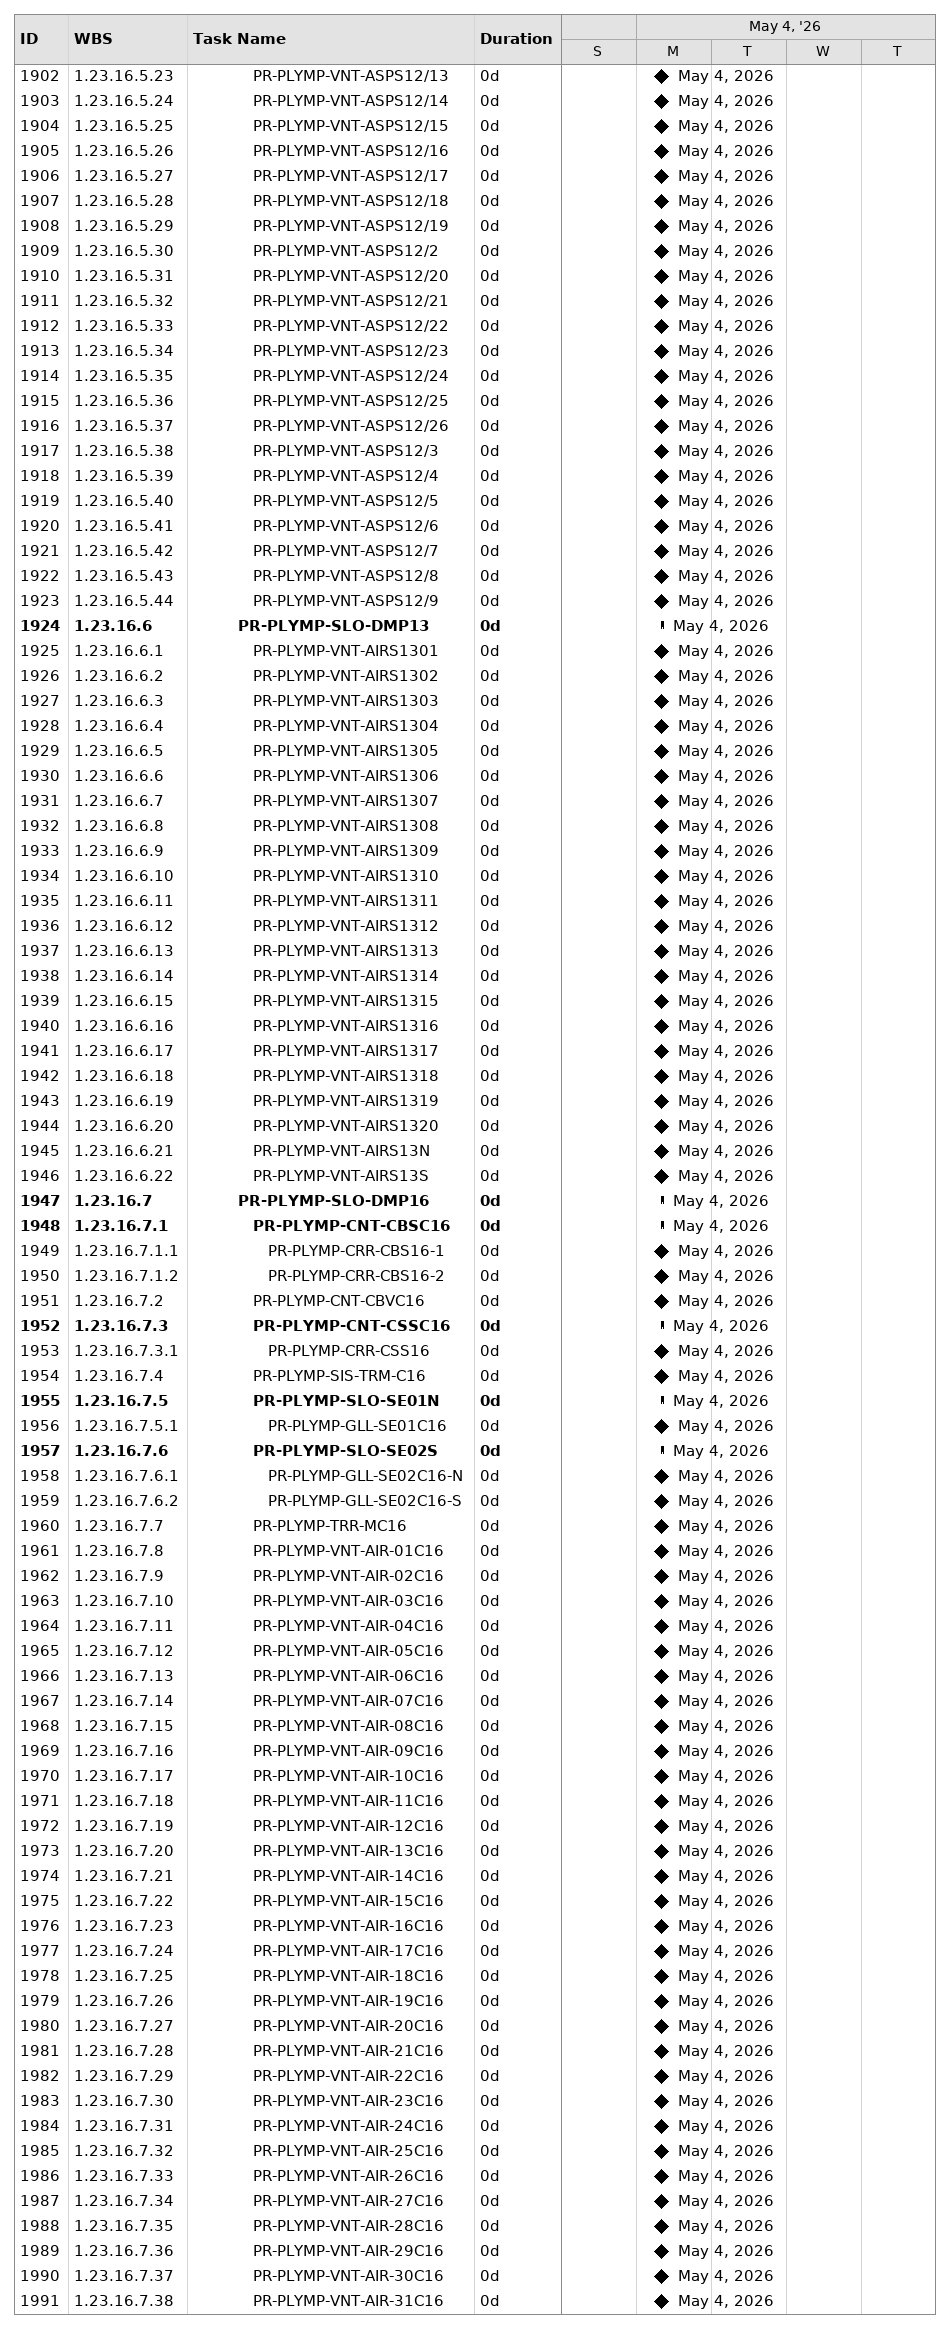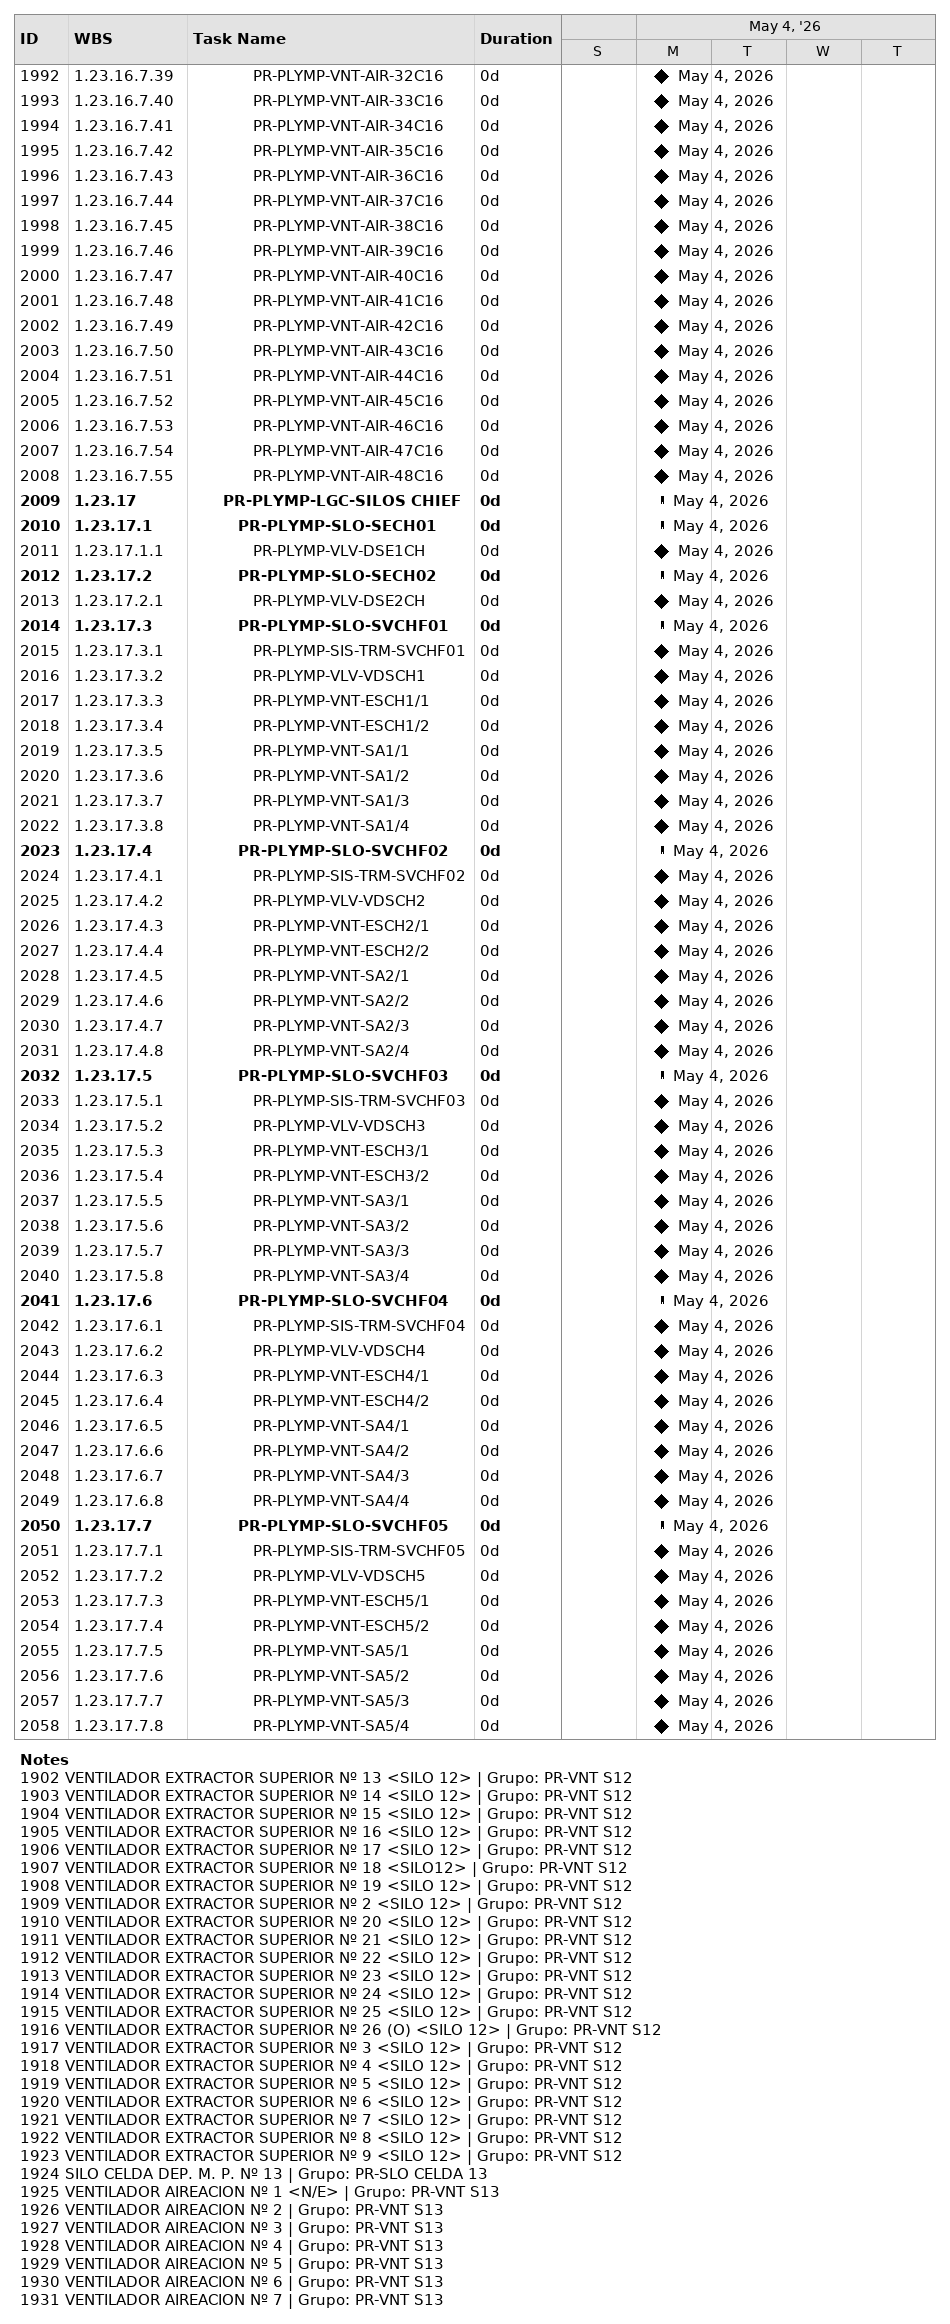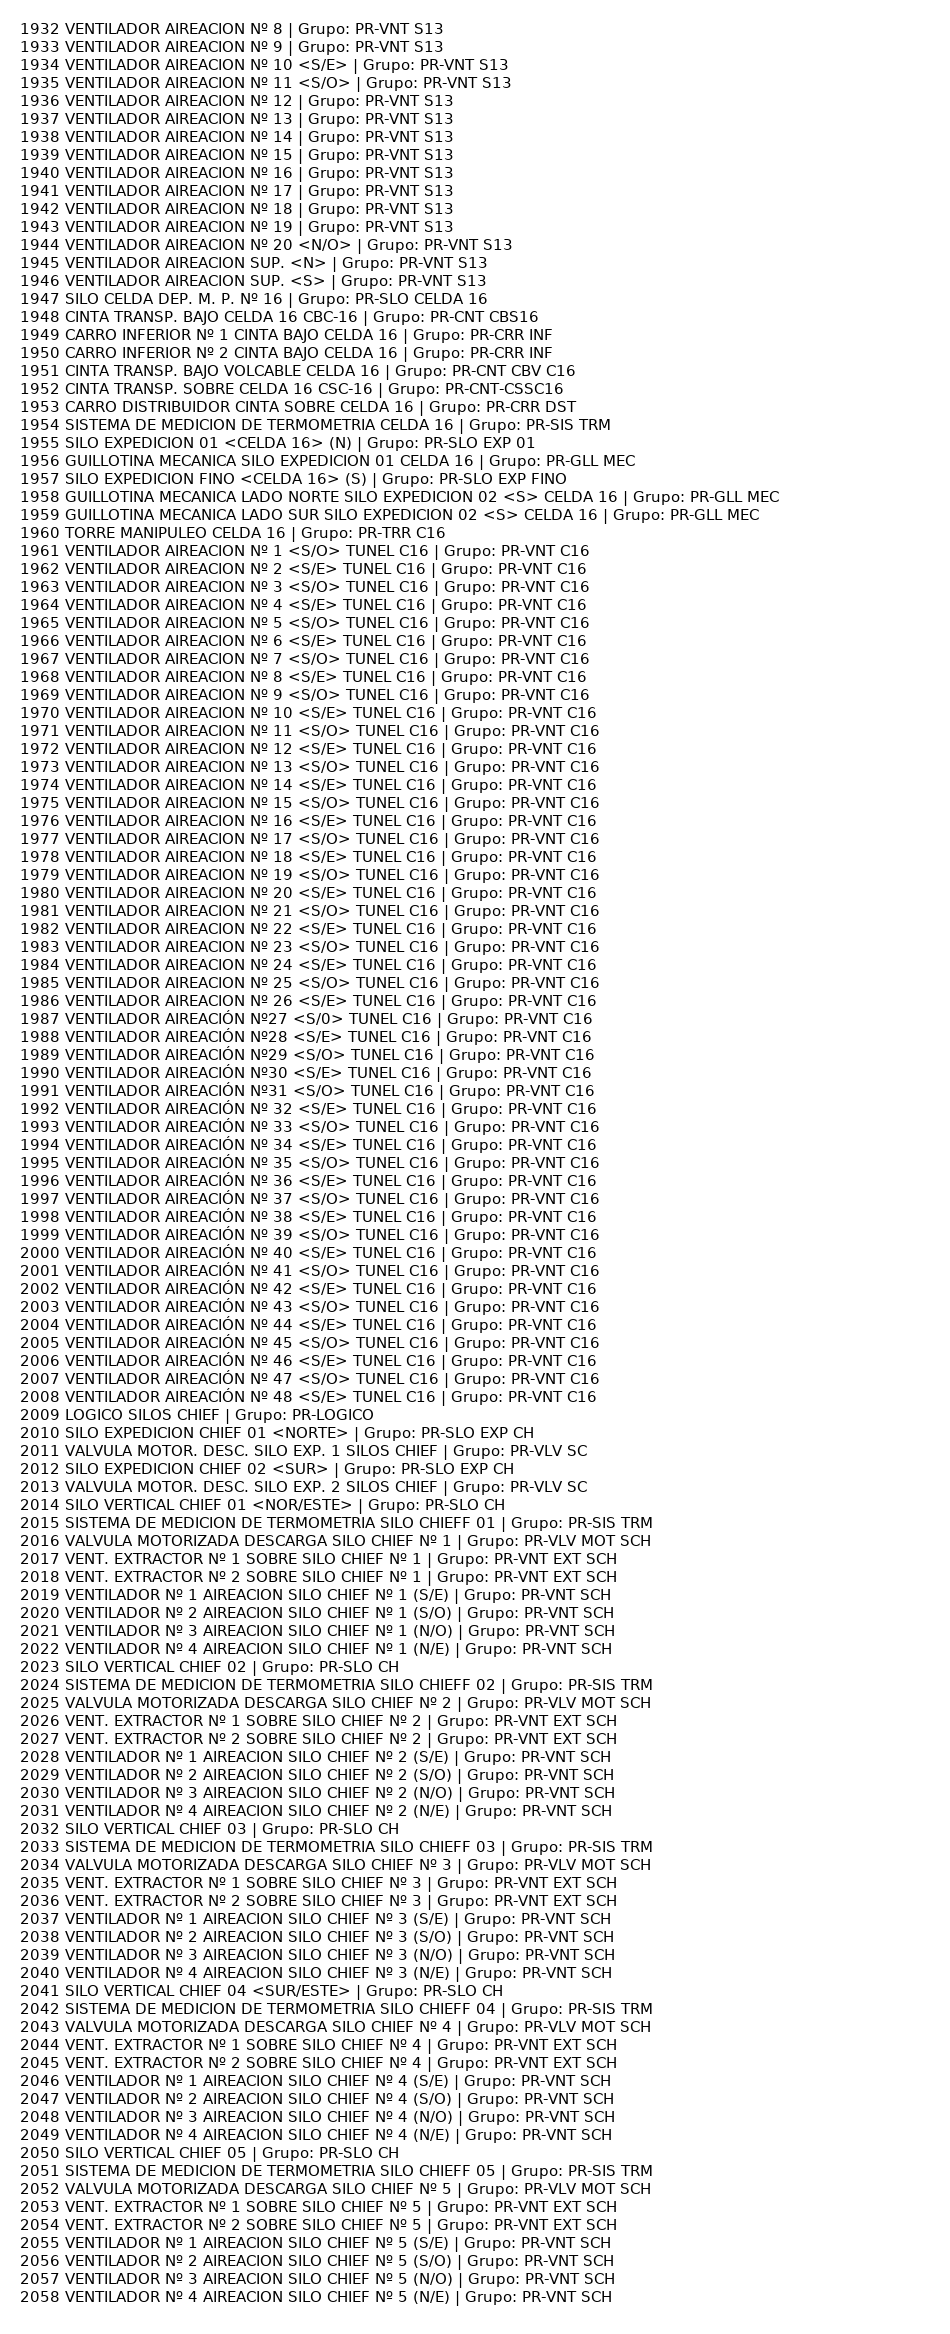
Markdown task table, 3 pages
| ID | WBS | Task | Duration | Start | Finish |
|---|---|---|---|---|---|
| 1902 | 1.23.16.5.23 | PR-PLYMP-VNT-ASPS12/13 | 0d | 2026-05-04 | 2026-05-04 |
| 1903 | 1.23.16.5.24 | PR-PLYMP-VNT-ASPS12/14 | 0d | 2026-05-04 | 2026-05-04 |
| 1904 | 1.23.16.5.25 | PR-PLYMP-VNT-ASPS12/15 | 0d | 2026-05-04 | 2026-05-04 |
| 1905 | 1.23.16.5.26 | PR-PLYMP-VNT-ASPS12/16 | 0d | 2026-05-04 | 2026-05-04 |
| 1906 | 1.23.16.5.27 | PR-PLYMP-VNT-ASPS12/17 | 0d | 2026-05-04 | 2026-05-04 |
| 1907 | 1.23.16.5.28 | PR-PLYMP-VNT-ASPS12/18 | 0d | 2026-05-04 | 2026-05-04 |
| 1908 | 1.23.16.5.29 | PR-PLYMP-VNT-ASPS12/19 | 0d | 2026-05-04 | 2026-05-04 |
| 1909 | 1.23.16.5.30 | PR-PLYMP-VNT-ASPS12/2 | 0d | 2026-05-04 | 2026-05-04 |
| 1910 | 1.23.16.5.31 | PR-PLYMP-VNT-ASPS12/20 | 0d | 2026-05-04 | 2026-05-04 |
| 1911 | 1.23.16.5.32 | PR-PLYMP-VNT-ASPS12/21 | 0d | 2026-05-04 | 2026-05-04 |
| 1912 | 1.23.16.5.33 | PR-PLYMP-VNT-ASPS12/22 | 0d | 2026-05-04 | 2026-05-04 |
| 1913 | 1.23.16.5.34 | PR-PLYMP-VNT-ASPS12/23 | 0d | 2026-05-04 | 2026-05-04 |
| 1914 | 1.23.16.5.35 | PR-PLYMP-VNT-ASPS12/24 | 0d | 2026-05-04 | 2026-05-04 |
| 1915 | 1.23.16.5.36 | PR-PLYMP-VNT-ASPS12/25 | 0d | 2026-05-04 | 2026-05-04 |
| 1916 | 1.23.16.5.37 | PR-PLYMP-VNT-ASPS12/26 | 0d | 2026-05-04 | 2026-05-04 |
| 1917 | 1.23.16.5.38 | PR-PLYMP-VNT-ASPS12/3 | 0d | 2026-05-04 | 2026-05-04 |
| 1918 | 1.23.16.5.39 | PR-PLYMP-VNT-ASPS12/4 | 0d | 2026-05-04 | 2026-05-04 |
| 1919 | 1.23.16.5.40 | PR-PLYMP-VNT-ASPS12/5 | 0d | 2026-05-04 | 2026-05-04 |
| 1920 | 1.23.16.5.41 | PR-PLYMP-VNT-ASPS12/6 | 0d | 2026-05-04 | 2026-05-04 |
| 1921 | 1.23.16.5.42 | PR-PLYMP-VNT-ASPS12/7 | 0d | 2026-05-04 | 2026-05-04 |
| 1922 | 1.23.16.5.43 | PR-PLYMP-VNT-ASPS12/8 | 0d | 2026-05-04 | 2026-05-04 |
| 1923 | 1.23.16.5.44 | PR-PLYMP-VNT-ASPS12/9 | 0d | 2026-05-04 | 2026-05-04 |
| 1924 | 1.23.16.6 | **PR-PLYMP-SLO-DMP13** | 0d | 2026-05-04 | 2026-05-04 |
| 1925 | 1.23.16.6.1 | PR-PLYMP-VNT-AIRS1301 | 0d | 2026-05-04 | 2026-05-04 |
| 1926 | 1.23.16.6.2 | PR-PLYMP-VNT-AIRS1302 | 0d | 2026-05-04 | 2026-05-04 |
| 1927 | 1.23.16.6.3 | PR-PLYMP-VNT-AIRS1303 | 0d | 2026-05-04 | 2026-05-04 |
| 1928 | 1.23.16.6.4 | PR-PLYMP-VNT-AIRS1304 | 0d | 2026-05-04 | 2026-05-04 |
| 1929 | 1.23.16.6.5 | PR-PLYMP-VNT-AIRS1305 | 0d | 2026-05-04 | 2026-05-04 |
| 1930 | 1.23.16.6.6 | PR-PLYMP-VNT-AIRS1306 | 0d | 2026-05-04 | 2026-05-04 |
| 1931 | 1.23.16.6.7 | PR-PLYMP-VNT-AIRS1307 | 0d | 2026-05-04 | 2026-05-04 |
| 1932 | 1.23.16.6.8 | PR-PLYMP-VNT-AIRS1308 | 0d | 2026-05-04 | 2026-05-04 |
| 1933 | 1.23.16.6.9 | PR-PLYMP-VNT-AIRS1309 | 0d | 2026-05-04 | 2026-05-04 |
| 1934 | 1.23.16.6.10 | PR-PLYMP-VNT-AIRS1310 | 0d | 2026-05-04 | 2026-05-04 |
| 1935 | 1.23.16.6.11 | PR-PLYMP-VNT-AIRS1311 | 0d | 2026-05-04 | 2026-05-04 |
| 1936 | 1.23.16.6.12 | PR-PLYMP-VNT-AIRS1312 | 0d | 2026-05-04 | 2026-05-04 |
| 1937 | 1.23.16.6.13 | PR-PLYMP-VNT-AIRS1313 | 0d | 2026-05-04 | 2026-05-04 |
| 1938 | 1.23.16.6.14 | PR-PLYMP-VNT-AIRS1314 | 0d | 2026-05-04 | 2026-05-04 |
| 1939 | 1.23.16.6.15 | PR-PLYMP-VNT-AIRS1315 | 0d | 2026-05-04 | 2026-05-04 |
| 1940 | 1.23.16.6.16 | PR-PLYMP-VNT-AIRS1316 | 0d | 2026-05-04 | 2026-05-04 |
| 1941 | 1.23.16.6.17 | PR-PLYMP-VNT-AIRS1317 | 0d | 2026-05-04 | 2026-05-04 |
| 1942 | 1.23.16.6.18 | PR-PLYMP-VNT-AIRS1318 | 0d | 2026-05-04 | 2026-05-04 |
| 1943 | 1.23.16.6.19 | PR-PLYMP-VNT-AIRS1319 | 0d | 2026-05-04 | 2026-05-04 |
| 1944 | 1.23.16.6.20 | PR-PLYMP-VNT-AIRS1320 | 0d | 2026-05-04 | 2026-05-04 |
| 1945 | 1.23.16.6.21 | PR-PLYMP-VNT-AIRS13N | 0d | 2026-05-04 | 2026-05-04 |
| 1946 | 1.23.16.6.22 | PR-PLYMP-VNT-AIRS13S | 0d | 2026-05-04 | 2026-05-04 |
| 1947 | 1.23.16.7 | **PR-PLYMP-SLO-DMP16** | 0d | 2026-05-04 | 2026-05-04 |
| 1948 | 1.23.16.7.1 | **PR-PLYMP-CNT-CBSC16** | 0d | 2026-05-04 | 2026-05-04 |
| 1949 | 1.23.16.7.1.1 | PR-PLYMP-CRR-CBS16-1 | 0d | 2026-05-04 | 2026-05-04 |
| 1950 | 1.23.16.7.1.2 | PR-PLYMP-CRR-CBS16-2 | 0d | 2026-05-04 | 2026-05-04 |
| 1951 | 1.23.16.7.2 | PR-PLYMP-CNT-CBVC16 | 0d | 2026-05-04 | 2026-05-04 |
| 1952 | 1.23.16.7.3 | **PR-PLYMP-CNT-CSSC16** | 0d | 2026-05-04 | 2026-05-04 |
| 1953 | 1.23.16.7.3.1 | PR-PLYMP-CRR-CSS16 | 0d | 2026-05-04 | 2026-05-04 |
| 1954 | 1.23.16.7.4 | PR-PLYMP-SIS-TRM-C16 | 0d | 2026-05-04 | 2026-05-04 |
| 1955 | 1.23.16.7.5 | **PR-PLYMP-SLO-SE01N** | 0d | 2026-05-04 | 2026-05-04 |
| 1956 | 1.23.16.7.5.1 | PR-PLYMP-GLL-SE01C16 | 0d | 2026-05-04 | 2026-05-04 |
| 1957 | 1.23.16.7.6 | **PR-PLYMP-SLO-SE02S** | 0d | 2026-05-04 | 2026-05-04 |
| 1958 | 1.23.16.7.6.1 | PR-PLYMP-GLL-SE02C16-N | 0d | 2026-05-04 | 2026-05-04 |
| 1959 | 1.23.16.7.6.2 | PR-PLYMP-GLL-SE02C16-S | 0d | 2026-05-04 | 2026-05-04 |
| 1960 | 1.23.16.7.7 | PR-PLYMP-TRR-MC16 | 0d | 2026-05-04 | 2026-05-04 |
| 1961 | 1.23.16.7.8 | PR-PLYMP-VNT-AIR-01C16 | 0d | 2026-05-04 | 2026-05-04 |
| 1962 | 1.23.16.7.9 | PR-PLYMP-VNT-AIR-02C16 | 0d | 2026-05-04 | 2026-05-04 |
| 1963 | 1.23.16.7.10 | PR-PLYMP-VNT-AIR-03C16 | 0d | 2026-05-04 | 2026-05-04 |
| 1964 | 1.23.16.7.11 | PR-PLYMP-VNT-AIR-04C16 | 0d | 2026-05-04 | 2026-05-04 |
| 1965 | 1.23.16.7.12 | PR-PLYMP-VNT-AIR-05C16 | 0d | 2026-05-04 | 2026-05-04 |
| 1966 | 1.23.16.7.13 | PR-PLYMP-VNT-AIR-06C16 | 0d | 2026-05-04 | 2026-05-04 |
| 1967 | 1.23.16.7.14 | PR-PLYMP-VNT-AIR-07C16 | 0d | 2026-05-04 | 2026-05-04 |
| 1968 | 1.23.16.7.15 | PR-PLYMP-VNT-AIR-08C16 | 0d | 2026-05-04 | 2026-05-04 |
| 1969 | 1.23.16.7.16 | PR-PLYMP-VNT-AIR-09C16 | 0d | 2026-05-04 | 2026-05-04 |
| 1970 | 1.23.16.7.17 | PR-PLYMP-VNT-AIR-10C16 | 0d | 2026-05-04 | 2026-05-04 |
| 1971 | 1.23.16.7.18 | PR-PLYMP-VNT-AIR-11C16 | 0d | 2026-05-04 | 2026-05-04 |
| 1972 | 1.23.16.7.19 | PR-PLYMP-VNT-AIR-12C16 | 0d | 2026-05-04 | 2026-05-04 |
| 1973 | 1.23.16.7.20 | PR-PLYMP-VNT-AIR-13C16 | 0d | 2026-05-04 | 2026-05-04 |
| 1974 | 1.23.16.7.21 | PR-PLYMP-VNT-AIR-14C16 | 0d | 2026-05-04 | 2026-05-04 |
| 1975 | 1.23.16.7.22 | PR-PLYMP-VNT-AIR-15C16 | 0d | 2026-05-04 | 2026-05-04 |
| 1976 | 1.23.16.7.23 | PR-PLYMP-VNT-AIR-16C16 | 0d | 2026-05-04 | 2026-05-04 |
| 1977 | 1.23.16.7.24 | PR-PLYMP-VNT-AIR-17C16 | 0d | 2026-05-04 | 2026-05-04 |
| 1978 | 1.23.16.7.25 | PR-PLYMP-VNT-AIR-18C16 | 0d | 2026-05-04 | 2026-05-04 |
| 1979 | 1.23.16.7.26 | PR-PLYMP-VNT-AIR-19C16 | 0d | 2026-05-04 | 2026-05-04 |
| 1980 | 1.23.16.7.27 | PR-PLYMP-VNT-AIR-20C16 | 0d | 2026-05-04 | 2026-05-04 |
| 1981 | 1.23.16.7.28 | PR-PLYMP-VNT-AIR-21C16 | 0d | 2026-05-04 | 2026-05-04 |
| 1982 | 1.23.16.7.29 | PR-PLYMP-VNT-AIR-22C16 | 0d | 2026-05-04 | 2026-05-04 |
| 1983 | 1.23.16.7.30 | PR-PLYMP-VNT-AIR-23C16 | 0d | 2026-05-04 | 2026-05-04 |
| 1984 | 1.23.16.7.31 | PR-PLYMP-VNT-AIR-24C16 | 0d | 2026-05-04 | 2026-05-04 |
| 1985 | 1.23.16.7.32 | PR-PLYMP-VNT-AIR-25C16 | 0d | 2026-05-04 | 2026-05-04 |
| 1986 | 1.23.16.7.33 | PR-PLYMP-VNT-AIR-26C16 | 0d | 2026-05-04 | 2026-05-04 |
| 1987 | 1.23.16.7.34 | PR-PLYMP-VNT-AIR-27C16 | 0d | 2026-05-04 | 2026-05-04 |
| 1988 | 1.23.16.7.35 | PR-PLYMP-VNT-AIR-28C16 | 0d | 2026-05-04 | 2026-05-04 |
| 1989 | 1.23.16.7.36 | PR-PLYMP-VNT-AIR-29C16 | 0d | 2026-05-04 | 2026-05-04 |
| 1990 | 1.23.16.7.37 | PR-PLYMP-VNT-AIR-30C16 | 0d | 2026-05-04 | 2026-05-04 |
| 1991 | 1.23.16.7.38 | PR-PLYMP-VNT-AIR-31C16 | 0d | 2026-05-04 | 2026-05-04 |
| 1992 | 1.23.16.7.39 | PR-PLYMP-VNT-AIR-32C16 | 0d | 2026-05-04 | 2026-05-04 |
| 1993 | 1.23.16.7.40 | PR-PLYMP-VNT-AIR-33C16 | 0d | 2026-05-04 | 2026-05-04 |
| 1994 | 1.23.16.7.41 | PR-PLYMP-VNT-AIR-34C16 | 0d | 2026-05-04 | 2026-05-04 |
| 1995 | 1.23.16.7.42 | PR-PLYMP-VNT-AIR-35C16 | 0d | 2026-05-04 | 2026-05-04 |
| 1996 | 1.23.16.7.43 | PR-PLYMP-VNT-AIR-36C16 | 0d | 2026-05-04 | 2026-05-04 |
| 1997 | 1.23.16.7.44 | PR-PLYMP-VNT-AIR-37C16 | 0d | 2026-05-04 | 2026-05-04 |
| 1998 | 1.23.16.7.45 | PR-PLYMP-VNT-AIR-38C16 | 0d | 2026-05-04 | 2026-05-04 |
| 1999 | 1.23.16.7.46 | PR-PLYMP-VNT-AIR-39C16 | 0d | 2026-05-04 | 2026-05-04 |
| 2000 | 1.23.16.7.47 | PR-PLYMP-VNT-AIR-40C16 | 0d | 2026-05-04 | 2026-05-04 |
| 2001 | 1.23.16.7.48 | PR-PLYMP-VNT-AIR-41C16 | 0d | 2026-05-04 | 2026-05-04 |
| 2002 | 1.23.16.7.49 | PR-PLYMP-VNT-AIR-42C16 | 0d | 2026-05-04 | 2026-05-04 |
| 2003 | 1.23.16.7.50 | PR-PLYMP-VNT-AIR-43C16 | 0d | 2026-05-04 | 2026-05-04 |
| 2004 | 1.23.16.7.51 | PR-PLYMP-VNT-AIR-44C16 | 0d | 2026-05-04 | 2026-05-04 |
| 2005 | 1.23.16.7.52 | PR-PLYMP-VNT-AIR-45C16 | 0d | 2026-05-04 | 2026-05-04 |
| 2006 | 1.23.16.7.53 | PR-PLYMP-VNT-AIR-46C16 | 0d | 2026-05-04 | 2026-05-04 |
| 2007 | 1.23.16.7.54 | PR-PLYMP-VNT-AIR-47C16 | 0d | 2026-05-04 | 2026-05-04 |
| 2008 | 1.23.16.7.55 | PR-PLYMP-VNT-AIR-48C16 | 0d | 2026-05-04 | 2026-05-04 |
| 2009 | 1.23.17 | **PR-PLYMP-LGC-SILOS CHIEF** | 0d | 2026-05-04 | 2026-05-04 |
| 2010 | 1.23.17.1 | **PR-PLYMP-SLO-SECH01** | 0d | 2026-05-04 | 2026-05-04 |
| 2011 | 1.23.17.1.1 | PR-PLYMP-VLV-DSE1CH | 0d | 2026-05-04 | 2026-05-04 |
| 2012 | 1.23.17.2 | **PR-PLYMP-SLO-SECH02** | 0d | 2026-05-04 | 2026-05-04 |
| 2013 | 1.23.17.2.1 | PR-PLYMP-VLV-DSE2CH | 0d | 2026-05-04 | 2026-05-04 |
| 2014 | 1.23.17.3 | **PR-PLYMP-SLO-SVCHF01** | 0d | 2026-05-04 | 2026-05-04 |
| 2015 | 1.23.17.3.1 | PR-PLYMP-SIS-TRM-SVCHF01 | 0d | 2026-05-04 | 2026-05-04 |
| 2016 | 1.23.17.3.2 | PR-PLYMP-VLV-VDSCH1 | 0d | 2026-05-04 | 2026-05-04 |
| 2017 | 1.23.17.3.3 | PR-PLYMP-VNT-ESCH1/1 | 0d | 2026-05-04 | 2026-05-04 |
| 2018 | 1.23.17.3.4 | PR-PLYMP-VNT-ESCH1/2 | 0d | 2026-05-04 | 2026-05-04 |
| 2019 | 1.23.17.3.5 | PR-PLYMP-VNT-SA1/1 | 0d | 2026-05-04 | 2026-05-04 |
| 2020 | 1.23.17.3.6 | PR-PLYMP-VNT-SA1/2 | 0d | 2026-05-04 | 2026-05-04 |
| 2021 | 1.23.17.3.7 | PR-PLYMP-VNT-SA1/3 | 0d | 2026-05-04 | 2026-05-04 |
| 2022 | 1.23.17.3.8 | PR-PLYMP-VNT-SA1/4 | 0d | 2026-05-04 | 2026-05-04 |
| 2023 | 1.23.17.4 | **PR-PLYMP-SLO-SVCHF02** | 0d | 2026-05-04 | 2026-05-04 |
| 2024 | 1.23.17.4.1 | PR-PLYMP-SIS-TRM-SVCHF02 | 0d | 2026-05-04 | 2026-05-04 |
| 2025 | 1.23.17.4.2 | PR-PLYMP-VLV-VDSCH2 | 0d | 2026-05-04 | 2026-05-04 |
| 2026 | 1.23.17.4.3 | PR-PLYMP-VNT-ESCH2/1 | 0d | 2026-05-04 | 2026-05-04 |
| 2027 | 1.23.17.4.4 | PR-PLYMP-VNT-ESCH2/2 | 0d | 2026-05-04 | 2026-05-04 |
| 2028 | 1.23.17.4.5 | PR-PLYMP-VNT-SA2/1 | 0d | 2026-05-04 | 2026-05-04 |
| 2029 | 1.23.17.4.6 | PR-PLYMP-VNT-SA2/2 | 0d | 2026-05-04 | 2026-05-04 |
| 2030 | 1.23.17.4.7 | PR-PLYMP-VNT-SA2/3 | 0d | 2026-05-04 | 2026-05-04 |
| 2031 | 1.23.17.4.8 | PR-PLYMP-VNT-SA2/4 | 0d | 2026-05-04 | 2026-05-04 |
| 2032 | 1.23.17.5 | **PR-PLYMP-SLO-SVCHF03** | 0d | 2026-05-04 | 2026-05-04 |
| 2033 | 1.23.17.5.1 | PR-PLYMP-SIS-TRM-SVCHF03 | 0d | 2026-05-04 | 2026-05-04 |
| 2034 | 1.23.17.5.2 | PR-PLYMP-VLV-VDSCH3 | 0d | 2026-05-04 | 2026-05-04 |
| 2035 | 1.23.17.5.3 | PR-PLYMP-VNT-ESCH3/1 | 0d | 2026-05-04 | 2026-05-04 |
| 2036 | 1.23.17.5.4 | PR-PLYMP-VNT-ESCH3/2 | 0d | 2026-05-04 | 2026-05-04 |
| 2037 | 1.23.17.5.5 | PR-PLYMP-VNT-SA3/1 | 0d | 2026-05-04 | 2026-05-04 |
| 2038 | 1.23.17.5.6 | PR-PLYMP-VNT-SA3/2 | 0d | 2026-05-04 | 2026-05-04 |
| 2039 | 1.23.17.5.7 | PR-PLYMP-VNT-SA3/3 | 0d | 2026-05-04 | 2026-05-04 |
| 2040 | 1.23.17.5.8 | PR-PLYMP-VNT-SA3/4 | 0d | 2026-05-04 | 2026-05-04 |
| 2041 | 1.23.17.6 | **PR-PLYMP-SLO-SVCHF04** | 0d | 2026-05-04 | 2026-05-04 |
| 2042 | 1.23.17.6.1 | PR-PLYMP-SIS-TRM-SVCHF04 | 0d | 2026-05-04 | 2026-05-04 |
| 2043 | 1.23.17.6.2 | PR-PLYMP-VLV-VDSCH4 | 0d | 2026-05-04 | 2026-05-04 |
| 2044 | 1.23.17.6.3 | PR-PLYMP-VNT-ESCH4/1 | 0d | 2026-05-04 | 2026-05-04 |
| 2045 | 1.23.17.6.4 | PR-PLYMP-VNT-ESCH4/2 | 0d | 2026-05-04 | 2026-05-04 |
| 2046 | 1.23.17.6.5 | PR-PLYMP-VNT-SA4/1 | 0d | 2026-05-04 | 2026-05-04 |
| 2047 | 1.23.17.6.6 | PR-PLYMP-VNT-SA4/2 | 0d | 2026-05-04 | 2026-05-04 |
| 2048 | 1.23.17.6.7 | PR-PLYMP-VNT-SA4/3 | 0d | 2026-05-04 | 2026-05-04 |
| 2049 | 1.23.17.6.8 | PR-PLYMP-VNT-SA4/4 | 0d | 2026-05-04 | 2026-05-04 |
| 2050 | 1.23.17.7 | **PR-PLYMP-SLO-SVCHF05** | 0d | 2026-05-04 | 2026-05-04 |
| 2051 | 1.23.17.7.1 | PR-PLYMP-SIS-TRM-SVCHF05 | 0d | 2026-05-04 | 2026-05-04 |
| 2052 | 1.23.17.7.2 | PR-PLYMP-VLV-VDSCH5 | 0d | 2026-05-04 | 2026-05-04 |
| 2053 | 1.23.17.7.3 | PR-PLYMP-VNT-ESCH5/1 | 0d | 2026-05-04 | 2026-05-04 |
| 2054 | 1.23.17.7.4 | PR-PLYMP-VNT-ESCH5/2 | 0d | 2026-05-04 | 2026-05-04 |
| 2055 | 1.23.17.7.5 | PR-PLYMP-VNT-SA5/1 | 0d | 2026-05-04 | 2026-05-04 |
| 2056 | 1.23.17.7.6 | PR-PLYMP-VNT-SA5/2 | 0d | 2026-05-04 | 2026-05-04 |
| 2057 | 1.23.17.7.7 | PR-PLYMP-VNT-SA5/3 | 0d | 2026-05-04 | 2026-05-04 |
| 2058 | 1.23.17.7.8 | PR-PLYMP-VNT-SA5/4 | 0d | 2026-05-04 | 2026-05-04 |

Notes
- 1902: VENTILADOR EXTRACTOR SUPERIOR Nº 13 <SILO 12> | Grupo: PR-VNT S12
- 1903: VENTILADOR EXTRACTOR SUPERIOR Nº 14 <SILO 12> | Grupo: PR-VNT S12
- 1904: VENTILADOR EXTRACTOR SUPERIOR Nº 15 <SILO 12> | Grupo: PR-VNT S12
- 1905: VENTILADOR EXTRACTOR SUPERIOR Nº 16 <SILO 12> | Grupo: PR-VNT S12
- 1906: VENTILADOR EXTRACTOR SUPERIOR Nº 17 <SILO 12> | Grupo: PR-VNT S12
- 1907: VENTILADOR EXTRACTOR SUPERIOR Nº 18 <SILO12> | Grupo: PR-VNT S12
- 1908: VENTILADOR EXTRACTOR SUPERIOR Nº 19 <SILO 12> | Grupo: PR-VNT S12
- 1909: VENTILADOR EXTRACTOR SUPERIOR Nº 2 <SILO 12> | Grupo: PR-VNT S12
- 1910: VENTILADOR EXTRACTOR SUPERIOR Nº 20 <SILO 12> | Grupo: PR-VNT S12
- 1911: VENTILADOR EXTRACTOR SUPERIOR Nº 21 <SILO 12> | Grupo: PR-VNT S12
- 1912: VENTILADOR EXTRACTOR SUPERIOR Nº 22 <SILO 12> | Grupo: PR-VNT S12
- 1913: VENTILADOR EXTRACTOR SUPERIOR Nº 23 <SILO 12> | Grupo: PR-VNT S12
- 1914: VENTILADOR EXTRACTOR SUPERIOR Nº 24 <SILO 12> | Grupo: PR-VNT S12
- 1915: VENTILADOR EXTRACTOR SUPERIOR Nº 25 <SILO 12> | Grupo: PR-VNT S12
- 1916: VENTILADOR EXTRACTOR SUPERIOR Nº 26 (O) <SILO 12> | Grupo: PR-VNT S12
- 1917: VENTILADOR EXTRACTOR SUPERIOR Nº 3 <SILO 12> | Grupo: PR-VNT S12
- 1918: VENTILADOR EXTRACTOR SUPERIOR Nº 4 <SILO 12> | Grupo: PR-VNT S12
- 1919: VENTILADOR EXTRACTOR SUPERIOR Nº 5 <SILO 12> | Grupo: PR-VNT S12
- 1920: VENTILADOR EXTRACTOR SUPERIOR Nº 6 <SILO 12> | Grupo: PR-VNT S12
- 1921: VENTILADOR EXTRACTOR SUPERIOR Nº 7 <SILO 12> | Grupo: PR-VNT S12
- 1922: VENTILADOR EXTRACTOR SUPERIOR Nº 8 <SILO 12> | Grupo: PR-VNT S12
- 1923: VENTILADOR EXTRACTOR SUPERIOR Nº 9 <SILO 12> | Grupo: PR-VNT S12
- 1924: SILO CELDA DEP. M. P. Nº 13 | Grupo: PR-SLO CELDA 13
- 1925: VENTILADOR AIREACION Nº 1 <N/E> | Grupo: PR-VNT S13
- 1926: VENTILADOR AIREACION Nº 2 | Grupo: PR-VNT S13
- 1927: VENTILADOR AIREACION Nº 3 | Grupo: PR-VNT S13
- 1928: VENTILADOR AIREACION Nº 4 | Grupo: PR-VNT S13
- 1929: VENTILADOR AIREACION Nº 5 | Grupo: PR-VNT S13
- 1930: VENTILADOR AIREACION Nº 6 | Grupo: PR-VNT S13
- 1931: VENTILADOR AIREACION Nº 7 | Grupo: PR-VNT S13
- 1932: VENTILADOR AIREACION Nº 8 | Grupo: PR-VNT S13
- 1933: VENTILADOR AIREACION Nº 9 | Grupo: PR-VNT S13
- 1934: VENTILADOR AIREACION Nº 10 <S/E> | Grupo: PR-VNT S13
- 1935: VENTILADOR AIREACION Nº 11 <S/O> | Grupo: PR-VNT S13
- 1936: VENTILADOR AIREACION Nº 12 | Grupo: PR-VNT S13
- 1937: VENTILADOR AIREACION Nº 13 | Grupo: PR-VNT S13
- 1938: VENTILADOR AIREACION Nº 14 | Grupo: PR-VNT S13
- 1939: VENTILADOR AIREACION Nº 15 | Grupo: PR-VNT S13
- 1940: VENTILADOR AIREACION Nº 16 | Grupo: PR-VNT S13
- 1941: VENTILADOR AIREACION Nº 17 | Grupo: PR-VNT S13
- 1942: VENTILADOR AIREACION Nº 18 | Grupo: PR-VNT S13
- 1943: VENTILADOR AIREACION Nº 19 | Grupo: PR-VNT S13
- 1944: VENTILADOR AIREACION Nº 20 <N/O> | Grupo: PR-VNT S13
- 1945: VENTILADOR AIREACION SUP. <N> | Grupo: PR-VNT S13
- 1946: VENTILADOR AIREACION SUP. <S> | Grupo: PR-VNT S13
- 1947: SILO CELDA DEP. M. P. Nº 16 | Grupo: PR-SLO CELDA 16
- 1948: CINTA TRANSP. BAJO CELDA 16 CBC-16 | Grupo: PR-CNT CBS16
- 1949: CARRO INFERIOR Nº 1 CINTA BAJO CELDA 16 | Grupo: PR-CRR INF
- 1950: CARRO INFERIOR Nº 2 CINTA BAJO CELDA 16 | Grupo: PR-CRR INF
- 1951: CINTA TRANSP. BAJO VOLCABLE CELDA 16 | Grupo: PR-CNT CBV C16
- 1952: CINTA TRANSP. SOBRE CELDA 16 CSC-16 | Grupo: PR-CNT-CSSC16
- 1953: CARRO DISTRIBUIDOR CINTA SOBRE CELDA 16 | Grupo: PR-CRR DST
- 1954: SISTEMA DE MEDICION DE TERMOMETRIA CELDA 16 | Grupo: PR-SIS TRM
- 1955: SILO EXPEDICION 01 <CELDA 16> (N) | Grupo: PR-SLO EXP 01
- 1956: GUILLOTINA MECANICA SILO EXPEDICION 01 CELDA 16 | Grupo: PR-GLL MEC
- 1957: SILO EXPEDICION FINO <CELDA 16> (S) | Grupo: PR-SLO EXP FINO
- 1958: GUILLOTINA MECANICA LADO NORTE SILO EXPEDICION 02 <S> CELDA 16 | Grupo: PR-GLL MEC
- 1959: GUILLOTINA MECANICA LADO SUR SILO EXPEDICION 02 <S> CELDA 16 | Grupo: PR-GLL MEC
- 1960: TORRE MANIPULEO CELDA 16 | Grupo: PR-TRR C16
- 1961: VENTILADOR AIREACION Nº 1 <S/O> TUNEL C16 | Grupo: PR-VNT C16
- 1962: VENTILADOR AIREACION Nº 2 <S/E> TUNEL C16 | Grupo: PR-VNT C16
- 1963: VENTILADOR AIREACION Nº 3 <S/O> TUNEL C16 | Grupo: PR-VNT C16
- 1964: VENTILADOR AIREACION Nº 4 <S/E> TUNEL C16 | Grupo: PR-VNT C16
- 1965: VENTILADOR AIREACION Nº 5 <S/O> TUNEL C16 | Grupo: PR-VNT C16
- 1966: VENTILADOR AIREACION Nº 6 <S/E> TUNEL C16 | Grupo: PR-VNT C16
- 1967: VENTILADOR AIREACION Nº 7 <S/O> TUNEL C16 | Grupo: PR-VNT C16
- 1968: VENTILADOR AIREACION Nº 8 <S/E> TUNEL C16 | Grupo: PR-VNT C16
- 1969: VENTILADOR AIREACION Nº 9 <S/O> TUNEL C16 | Grupo: PR-VNT C16
- 1970: VENTILADOR AIREACION Nº 10 <S/E> TUNEL C16 | Grupo: PR-VNT C16
- 1971: VENTILADOR AIREACION Nº 11 <S/O> TUNEL C16 | Grupo: PR-VNT C16
- 1972: VENTILADOR AIREACION Nº 12 <S/E> TUNEL C16 | Grupo: PR-VNT C16
- 1973: VENTILADOR AIREACION Nº 13 <S/O> TUNEL C16 | Grupo: PR-VNT C16
- 1974: VENTILADOR AIREACION Nº 14 <S/E> TUNEL C16 | Grupo: PR-VNT C16
- 1975: VENTILADOR AIREACION Nº 15 <S/O> TUNEL C16 | Grupo: PR-VNT C16
- 1976: VENTILADOR AIREACION Nº 16 <S/E> TUNEL C16 | Grupo: PR-VNT C16
- 1977: VENTILADOR AIREACION Nº 17 <S/O> TUNEL C16 | Grupo: PR-VNT C16
- 1978: VENTILADOR AIREACION Nº 18 <S/E> TUNEL C16 | Grupo: PR-VNT C16
- 1979: VENTILADOR AIREACION Nº 19 <S/O> TUNEL C16 | Grupo: PR-VNT C16
- 1980: VENTILADOR AIREACION Nº 20 <S/E> TUNEL C16 | Grupo: PR-VNT C16
- 1981: VENTILADOR AIREACION Nº 21 <S/O> TUNEL C16 | Grupo: PR-VNT C16
- 1982: VENTILADOR AIREACION Nº 22 <S/E> TUNEL C16 | Grupo: PR-VNT C16
- 1983: VENTILADOR AIREACION Nº 23 <S/O> TUNEL C16 | Grupo: PR-VNT C16
- 1984: VENTILADOR AIREACION Nº 24 <S/E> TUNEL C16 | Grupo: PR-VNT C16
- 1985: VENTILADOR AIREACION Nº 25 <S/O> TUNEL C16 | Grupo: PR-VNT C16
- 1986: VENTILADOR AIREACION Nº 26 <S/E> TUNEL C16 | Grupo: PR-VNT C16
- 1987: VENTILADOR AIREACIÓN Nº27 <S/0> TUNEL C16 | Grupo: PR-VNT C16
- 1988: VENTILADOR AIREACIÓN Nº28 <S/E> TUNEL C16 | Grupo: PR-VNT C16
- 1989: VENTILADOR AIREACIÓN Nº29 <S/O> TUNEL C16 | Grupo: PR-VNT C16
- 1990: VENTILADOR AIREACIÓN Nº30 <S/E> TUNEL C16 | Grupo: PR-VNT C16
- 1991: VENTILADOR AIREACIÓN Nº31 <S/O> TUNEL C16 | Grupo: PR-VNT C16
- 1992: VENTILADOR AIREACIÓN Nº 32 <S/E> TUNEL C16 | Grupo: PR-VNT C16
- 1993: VENTILADOR AIREACIÓN Nº 33 <S/O> TUNEL C16 | Grupo: PR-VNT C16
- 1994: VENTILADOR AIREACIÓN Nº 34 <S/E> TUNEL C16 | Grupo: PR-VNT C16
- 1995: VENTILADOR AIREACIÓN Nº 35 <S/O> TUNEL C16 | Grupo: PR-VNT C16
- 1996: VENTILADOR AIREACIÓN Nº 36 <S/E> TUNEL C16 | Grupo: PR-VNT C16
- 1997: VENTILADOR AIREACIÓN Nº 37 <S/O> TUNEL C16 | Grupo: PR-VNT C16
- 1998: VENTILADOR AIREACIÓN Nº 38 <S/E> TUNEL C16 | Grupo: PR-VNT C16
- 1999: VENTILADOR AIREACIÓN Nº 39 <S/O> TUNEL C16 | Grupo: PR-VNT C16
- 2000: VENTILADOR AIREACIÓN Nº 40 <S/E> TUNEL C16 | Grupo: PR-VNT C16
- 2001: VENTILADOR AIREACIÓN Nº 41 <S/O> TUNEL C16 | Grupo: PR-VNT C16
- 2002: VENTILADOR AIREACIÓN Nº 42 <S/E> TUNEL C16 | Grupo: PR-VNT C16
- 2003: VENTILADOR AIREACIÓN Nº 43 <S/O> TUNEL C16 | Grupo: PR-VNT C16
- 2004: VENTILADOR AIREACIÓN Nº 44 <S/E> TUNEL C16 | Grupo: PR-VNT C16
- 2005: VENTILADOR AIREACIÓN Nº 45 <S/O> TUNEL C16 | Grupo: PR-VNT C16
- 2006: VENTILADOR AIREACIÓN Nº 46 <S/E> TUNEL C16 | Grupo: PR-VNT C16
- 2007: VENTILADOR AIREACIÓN Nº 47 <S/O> TUNEL C16 | Grupo: PR-VNT C16
- 2008: VENTILADOR AIREACIÓN Nº 48 <S/E> TUNEL C16 | Grupo: PR-VNT C16
- 2009: LOGICO SILOS CHIEF | Grupo: PR-LOGICO
- 2010: SILO EXPEDICION CHIEF 01 <NORTE> | Grupo: PR-SLO EXP CH
- 2011: VALVULA MOTOR. DESC. SILO EXP. 1 SILOS CHIEF | Grupo: PR-VLV SC
- 2012: SILO EXPEDICION CHIEF 02 <SUR> | Grupo: PR-SLO EXP CH
- 2013: VALVULA MOTOR. DESC. SILO EXP. 2 SILOS CHIEF | Grupo: PR-VLV SC
- 2014: SILO VERTICAL CHIEF 01 <NOR/ESTE> | Grupo: PR-SLO CH
- 2015: SISTEMA DE MEDICION DE TERMOMETRIA SILO CHIEFF 01 | Grupo: PR-SIS TRM
- 2016: VALVULA MOTORIZADA DESCARGA SILO CHIEF Nº 1 | Grupo: PR-VLV MOT SCH
- 2017: VENT. EXTRACTOR Nº 1 SOBRE SILO CHIEF Nº 1 | Grupo: PR-VNT EXT SCH
- 2018: VENT. EXTRACTOR Nº 2 SOBRE SILO CHIEF Nº 1 | Grupo: PR-VNT EXT SCH
- 2019: VENTILADOR Nº 1 AIREACION SILO CHIEF Nº 1 (S/E) | Grupo: PR-VNT SCH
- 2020: VENTILADOR Nº 2 AIREACION SILO CHIEF Nº 1 (S/O) | Grupo: PR-VNT SCH
- 2021: VENTILADOR Nº 3 AIREACION SILO CHIEF Nº 1 (N/O) | Grupo: PR-VNT SCH
- 2022: VENTILADOR Nº 4 AIREACION SILO CHIEF Nº 1 (N/E) | Grupo: PR-VNT SCH
- 2023: SILO VERTICAL CHIEF 02 | Grupo: PR-SLO CH
- 2024: SISTEMA DE MEDICION DE TERMOMETRIA SILO CHIEFF 02 | Grupo: PR-SIS TRM
- 2025: VALVULA MOTORIZADA DESCARGA SILO CHIEF Nº 2 | Grupo: PR-VLV MOT SCH
- 2026: VENT. EXTRACTOR Nº 1 SOBRE SILO CHIEF Nº 2 | Grupo: PR-VNT EXT SCH
- 2027: VENT. EXTRACTOR Nº 2 SOBRE SILO CHIEF Nº 2 | Grupo: PR-VNT EXT SCH
- 2028: VENTILADOR Nº 1 AIREACION SILO CHIEF Nº 2 (S/E) | Grupo: PR-VNT SCH
- 2029: VENTILADOR Nº 2 AIREACION SILO CHIEF Nº 2 (S/O) | Grupo: PR-VNT SCH
- 2030: VENTILADOR Nº 3 AIREACION SILO CHIEF Nº 2 (N/O) | Grupo: PR-VNT SCH
- 2031: VENTILADOR Nº 4 AIREACION SILO CHIEF Nº 2 (N/E) | Grupo: PR-VNT SCH
- 2032: SILO VERTICAL CHIEF 03 | Grupo: PR-SLO CH
- 2033: SISTEMA DE MEDICION DE TERMOMETRIA SILO CHIEFF 03 | Grupo: PR-SIS TRM
- 2034: VALVULA MOTORIZADA DESCARGA SILO CHIEF Nº 3 | Grupo: PR-VLV MOT SCH
- 2035: VENT. EXTRACTOR Nº 1 SOBRE SILO CHIEF Nº 3 | Grupo: PR-VNT EXT SCH
- 2036: VENT. EXTRACTOR Nº 2 SOBRE SILO CHIEF Nº 3 | Grupo: PR-VNT EXT SCH
- 2037: VENTILADOR Nº 1 AIREACION SILO CHIEF Nº 3 (S/E) | Grupo: PR-VNT SCH
- 2038: VENTILADOR Nº 2 AIREACION SILO CHIEF Nº 3 (S/O) | Grupo: PR-VNT SCH
- 2039: VENTILADOR Nº 3 AIREACION SILO CHIEF Nº 3 (N/O) | Grupo: PR-VNT SCH
- 2040: VENTILADOR Nº 4 AIREACION SILO CHIEF Nº 3 (N/E) | Grupo: PR-VNT SCH
- 2041: SILO VERTICAL CHIEF 04 <SUR/ESTE> | Grupo: PR-SLO CH
- 2042: SISTEMA DE MEDICION DE TERMOMETRIA SILO CHIEFF 04 | Grupo: PR-SIS TRM
- 2043: VALVULA MOTORIZADA DESCARGA SILO CHIEF Nº 4 | Grupo: PR-VLV MOT SCH
- 2044: VENT. EXTRACTOR Nº 1 SOBRE SILO CHIEF Nº 4 | Grupo: PR-VNT EXT SCH
- 2045: VENT. EXTRACTOR Nº 2 SOBRE SILO CHIEF Nº 4 | Grupo: PR-VNT EXT SCH
- 2046: VENTILADOR Nº 1 AIREACION SILO CHIEF Nº 4 (S/E) | Grupo: PR-VNT SCH
- 2047: VENTILADOR Nº 2 AIREACION SILO CHIEF Nº 4 (S/O) | Grupo: PR-VNT SCH
- 2048: VENTILADOR Nº 3 AIREACION SILO CHIEF Nº 4 (N/O) | Grupo: PR-VNT SCH
- 2049: VENTILADOR Nº 4 AIREACION SILO CHIEF Nº 4 (N/E) | Grupo: PR-VNT SCH
- 2050: SILO VERTICAL CHIEF 05 | Grupo: PR-SLO CH
- 2051: SISTEMA DE MEDICION DE TERMOMETRIA SILO CHIEFF 05 | Grupo: PR-SIS TRM
- 2052: VALVULA MOTORIZADA DESCARGA SILO CHIEF Nº 5 | Grupo: PR-VLV MOT SCH
- 2053: VENT. EXTRACTOR Nº 1 SOBRE SILO CHIEF Nº 5 | Grupo: PR-VNT EXT SCH
- 2054: VENT. EXTRACTOR Nº 2 SOBRE SILO CHIEF Nº 5 | Grupo: PR-VNT EXT SCH
- 2055: VENTILADOR Nº 1 AIREACION SILO CHIEF Nº 5 (S/E) | Grupo: PR-VNT SCH
- 2056: VENTILADOR Nº 2 AIREACION SILO CHIEF Nº 5 (S/O) | Grupo: PR-VNT SCH
- 2057: VENTILADOR Nº 3 AIREACION SILO CHIEF Nº 5 (N/O) | Grupo: PR-VNT SCH
- 2058: VENTILADOR Nº 4 AIREACION SILO CHIEF Nº 5 (N/E) | Grupo: PR-VNT SCH
